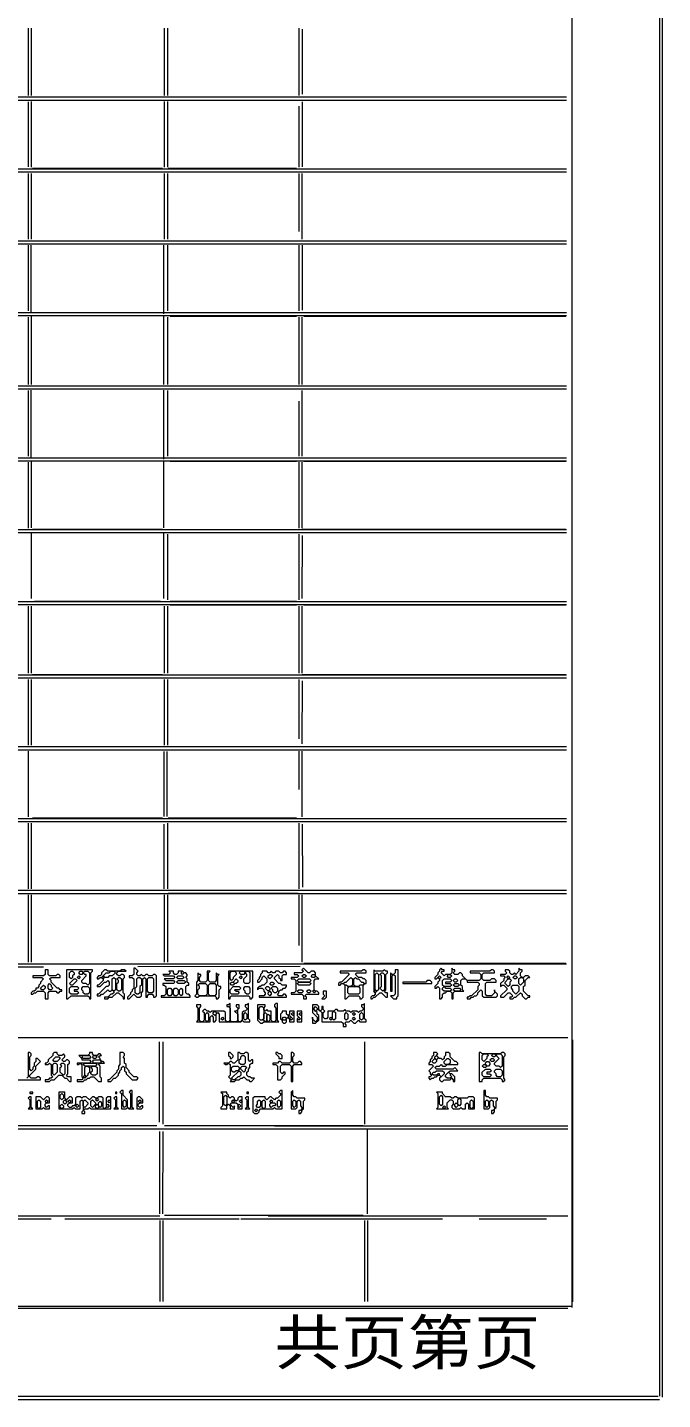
# Model space of a CAD drawing. Extents: x 58 to 1299, y 68 to 1824.
# Drawn here: x 884 to 1299, y 68 to 966 of the extents above; entities that cross this region are included whole.
import ezdxf

# ---------------------------------------------------------------- set-up
doc = ezdxf.new("R2010")
doc.units = 0
for name, color, linetype, lineweight in [('OCR_TEXT', 6, 'Continuous', 0), ('TEXT_FALLBACK_OUTLINE', 2, 'Continuous', 0), ('TRACE_STRAIGHT', 5, 'Continuous', 0)]:
    doc.layers.add(name, color=color, linetype=linetype, lineweight=lineweight)
doc.styles.add('wqy-unicode', font='wqy-unicode.lff')

msp = doc.modelspace()

# ---------------------------------------------------------------- linework, layer by layer
at = {"layer": 'TEXT_FALLBACK_OUTLINE', "color": 2}
for points in [[(895, 349), (895, 346), (894, 345), (887, 345), (887, 344), (893, 344), (894, 343), (892, 341), (892, 340), (891, 339), (891, 338), (890, 337), (889, 337), (889, 336), (888, 335), (887, 335), (886, 334), (886, 333), (887, 333), (888, 334), (889, 334), (890, 335), (894, 335), (895, 334), (895, 330), (897, 330), (897, 334), (898, 335), (902, 335), (903, 334), (904, 334), (905, 335), (906, 335), (906, 336), (905, 336), (904, 337), (903, 337), (899, 341), (899, 342), (898, 343), (899, 344), (905, 344), (905, 345), (904, 346), (903, 346), (902, 345), (898, 345), (897, 346), (897, 349)], [(909, 349), (909, 330), (910, 330), (912, 332), (923, 332), (924, 331), (924, 330), (925, 330), (925, 347), (926, 348), (926, 349)], [(911, 347), (912, 348), (913, 348), (914, 347), (914, 346), (913, 345), (913, 344), (912, 343), (911, 344)], [(914, 343), (915, 343), (916, 342), (913, 339), (912, 339), (911, 340)], [(916, 344), (917, 345), (918, 344), (917, 343)], [(917, 347), (918, 348), (919, 348), (920, 347), (919, 346), (918, 346)], [(920, 347), (921, 348), (923, 348), (924, 347), (924, 340), (923, 339), (922, 340), (920, 340), (919, 341), (919, 342), (922, 345), (922, 346), (921, 346)], [(932, 344), (933, 345), (934, 344), (933, 343)], [(937, 347), (938, 348), (940, 348), (941, 347), (939, 345), (937, 345), (936, 344), (934, 344), (933, 345), (935, 347)], [(939, 343), (940, 344), (941, 343), (941, 336), (940, 335), (939, 336)], [(942, 343), (943, 344), (944, 344), (945, 343), (945, 336), (944, 335), (943, 335), (942, 336), (942, 340), (943, 341), (943, 342)], [(953, 350), (953, 346), (952, 345), (950, 345), (950, 344), (952, 344), (953, 343), (953, 337), (952, 336), (952, 335), (951, 334), (951, 333), (949, 331), (949, 330), (950, 330), (953, 333), (955, 331), (957, 331), (958, 332), (958, 334), (959, 335), (959, 343), (960, 344), (961, 343), (961, 331), (962, 331), (962, 332), (963, 333), (965, 333), (966, 332), (966, 331), (967, 331), (968, 332), (968, 345), (967, 346), (966, 346), (965, 345), (963, 345), (962, 346), (961, 346), (960, 345), (959, 345), (958, 346), (957, 345), (956, 345), (955, 346), (955, 347), (956, 348), (954, 350)], [(955, 343), (956, 344), (957, 344), (958, 343), (958, 339), (957, 338), (957, 334), (956, 333), (955, 333), (954, 334), (954, 337), (955, 338)], [(962, 343), (963, 344), (965, 344), (966, 343), (966, 335), (965, 334), (963, 334), (962, 335)], [(976, 348), (977, 347), (976, 346), (972, 346), (973, 345), (979, 345), (980, 344), (979, 343), (973, 343), (974, 342), (979, 342), (980, 341), (979, 340), (972, 340), (972, 339), (973, 339), (974, 338), (974, 333), (973, 332), (971, 332), (971, 331), (990, 331), (990, 332), (989, 333), (988, 333), (987, 334), (987, 338), (988, 339), (989, 339), (989, 340), (988, 341), (988, 343), (987, 344), (988, 345), (988, 346), (987, 347), (986, 347), (985, 348), (982, 348), (982, 347), (981, 346), (980, 346), (979, 347), (979, 348)], [(981, 344), (982, 345), (985, 345), (986, 344), (985, 343), (982, 343)], [(981, 341), (982, 342), (986, 342), (987, 341), (986, 340), (982, 340)], [(984, 347), (985, 348), (986, 347), (985, 346)], [(1001, 348), (1001, 342), (1000, 341), (997, 341), (996, 342), (996, 344), (997, 345), (997, 346), (996, 346), (995, 347), (995, 342), (994, 341), (994, 333), (993, 332), (994, 331), (995, 331), (996, 332), (1006, 332), (1007, 331), (1007, 330), (1008, 330), (1009, 331), (1009, 336), (1010, 337), (1010, 338), (1009, 338), (1008, 339), (1008, 345), (1009, 346), (1008, 346), (1007, 347), (1007, 342), (1006, 341), (1003, 341), (1002, 342), (1002, 347), (1003, 348)], [(1015, 348), (1015, 330), (1016, 330), (1016, 331), (1017, 332), (1028, 332), (1029, 331), (1029, 330), (1030, 330), (1031, 331), (1031, 348)], [(1016, 347), (1017, 348), (1019, 348), (1020, 347), (1020, 346), (1018, 344), (1018, 343), (1017, 342), (1016, 343)], [(1020, 343), (1021, 342), (1021, 341), (1020, 340), (1019, 340), (1018, 341)], [(1022, 347), (1023, 348), (1025, 348), (1026, 347), (1025, 346), (1023, 346)], [(1022, 344), (1023, 345), (1024, 344), (1023, 343)], [(1026, 347), (1027, 348), (1028, 348), (1029, 347), (1029, 341), (1028, 340), (1026, 340), (1025, 341), (1025, 343), (1027, 345), (1027, 346)], [(1041, 345), (1042, 346), (1043, 346), (1044, 345), (1042, 343), (1041, 344)], [(1064, 350), (1063, 349), (1064, 348), (1063, 347), (1058, 347), (1058, 346), (1060, 346), (1061, 345), (1060, 344), (1056, 344), (1056, 343), (1058, 343), (1059, 342), (1059, 335), (1058, 334), (1056, 334), (1056, 333), (1063, 333), (1064, 332), (1064, 330), (1066, 330), (1066, 331), (1065, 332), (1066, 333), (1074, 333), (1074, 334), (1073, 335), (1072, 335), (1071, 336), (1071, 342), (1072, 343), (1074, 343), (1072, 345), (1072, 347), (1071, 348), (1069, 348), (1068, 347), (1067, 347)], [(1060, 342), (1061, 343), (1068, 343), (1069, 342), (1068, 341), (1061, 341)], [(1063, 345), (1064, 346), (1065, 346), (1066, 345), (1065, 344), (1064, 344)], [(1069, 345), (1070, 346), (1071, 346), (1072, 345), (1071, 344), (1070, 344)], [(1103, 349), (1102, 348), (1088, 348), (1088, 347), (1093, 347), (1094, 346), (1089, 341), (1088, 341), (1087, 340), (1087, 339), (1088, 339), (1089, 340), (1090, 340), (1091, 339), (1091, 330), (1092, 330), (1094, 332), (1100, 332), (1101, 331), (1101, 330), (1102, 330), (1103, 331), (1103, 339), (1104, 340), (1105, 340), (1105, 342), (1104, 343), (1103, 343), (1102, 344), (1100, 344), (1098, 346), (1099, 347), (1105, 347), (1105, 348), (1104, 349)], [(1095, 344), (1096, 343), (1096, 339), (1095, 338), (1093, 338), (1092, 339), (1091, 339), (1090, 340), (1091, 341), (1092, 341)], [(1097, 343), (1098, 344), (1099, 343), (1100, 343), (1102, 341), (1103, 341), (1104, 340), (1103, 339), (1101, 339), (1100, 338), (1098, 338), (1097, 339)], [(1110, 349), (1110, 335), (1111, 334), (1111, 333), (1110, 332), (1109, 332), (1108, 331), (1108, 330), (1109, 330), (1110, 331), (1111, 331), (1114, 334), (1115, 334), (1118, 331), (1119, 331), (1119, 334), (1118, 334), (1117, 335), (1118, 336), (1118, 346), (1119, 347), (1119, 348), (1118, 348), (1117, 349), (1116, 348), (1111, 348)], [(1111, 346), (1112, 347), (1113, 346), (1113, 336), (1112, 335), (1111, 336)], [(1114, 346), (1115, 347), (1116, 347), (1117, 346), (1117, 336), (1116, 335), (1114, 337), (1115, 338), (1115, 345)], [(1124, 349), (1124, 347), (1123, 346), (1122, 346), (1121, 347), (1121, 335), (1122, 335), (1122, 345), (1123, 346), (1124, 345), (1124, 333), (1123, 332), (1121, 332), (1123, 330), (1125, 330), (1125, 331), (1126, 332), (1126, 349)], [(1145, 342), (1144, 341), (1129, 341), (1129, 340), (1148, 340), (1148, 341), (1147, 342)], [(1152, 344), (1153, 345), (1154, 344), (1153, 343)], [(1155, 342), (1156, 343), (1160, 343), (1161, 342), (1160, 341), (1157, 341), (1157, 340), (1160, 340), (1161, 339), (1160, 338), (1156, 338), (1155, 339)], [(1158, 345), (1159, 346), (1160, 346), (1161, 345), (1160, 344), (1159, 344)], [(1162, 342), (1163, 343), (1164, 343), (1165, 342), (1164, 341), (1163, 341)], [(1205, 350), (1205, 348), (1203, 346), (1202, 347), (1201, 346), (1200, 346), (1199, 347), (1199, 348), (1198, 349), (1196, 349), (1196, 348), (1197, 347), (1196, 346), (1193, 346), (1193, 345), (1195, 345), (1196, 344), (1195, 343), (1195, 342), (1193, 340), (1193, 338), (1194, 339), (1195, 339), (1197, 337), (1197, 336), (1193, 332), (1193, 331), (1195, 331), (1198, 334), (1199, 334), (1201, 332), (1200, 331), (1199, 331), (1199, 330), (1201, 330), (1202, 331), (1203, 331), (1206, 334), (1207, 333), (1207, 332), (1209, 330), (1210, 330), (1211, 331), (1212, 331), (1212, 332), (1211, 332), (1208, 335), (1208, 338), (1209, 339), (1209, 342), (1211, 344), (1212, 344), (1211, 345), (1209, 345), (1208, 344), (1207, 344), (1206, 345), (1206, 347), (1207, 348), (1207, 349), (1206, 349)], [(1198, 343), (1199, 343), (1200, 342), (1199, 341), (1199, 339), (1198, 338), (1196, 340), (1196, 341)], [(1197, 344), (1198, 345), (1199, 344), (1198, 343)], [(1201, 344), (1202, 345), (1203, 345), (1204, 344), (1203, 343), (1202, 343)], [(1205, 343), (1206, 344), (1207, 344), (1208, 343), (1208, 341), (1206, 339), (1205, 340)], [(894, 339), (895, 338), (895, 337), (894, 336), (893, 336), (892, 337)], [(897, 339), (898, 340), (899, 339), (899, 338), (900, 337), (899, 336), (898, 336), (897, 337)], [(911, 337), (912, 338), (916, 338), (917, 337), (916, 336), (914, 336), (914, 335), (916, 335), (917, 334), (916, 333), (912, 333), (911, 334)], [(919, 337), (920, 338), (923, 338), (924, 337), (924, 334), (923, 333), (921, 333), (920, 334), (920, 335), (919, 336)], [(975, 336), (976, 337), (977, 337), (978, 336), (978, 333), (977, 332), (976, 332), (975, 333)], [(979, 336), (980, 337), (981, 337), (982, 336), (982, 333), (981, 332), (980, 332), (979, 333)], [(983, 336), (984, 337), (985, 336), (985, 333), (984, 332), (983, 333)], [(995, 339), (996, 340), (1000, 340), (1001, 339), (1001, 333), (1000, 332), (996, 332), (995, 333), (995, 336), (996, 337), (996, 338)], [(1002, 339), (1003, 340), (1006, 340), (1007, 339), (1007, 333), (1006, 332), (1003, 332), (1002, 333)], [(1016, 340), (1017, 341), (1018, 341), (1019, 340), (1018, 339), (1017, 339)], [(1018, 338), (1022, 338), (1023, 337), (1022, 336), (1019, 336), (1020, 335), (1021, 335), (1022, 334), (1021, 333), (1017, 333), (1016, 334), (1016, 336)], [(1025, 337), (1026, 338), (1028, 338), (1029, 337), (1029, 334), (1028, 333), (1027, 333), (1026, 334), (1026, 335), (1025, 336)], [(1039, 337), (1040, 338), (1041, 338), (1042, 337), (1042, 336), (1041, 335)], [(1041, 334), (1042, 335), (1043, 334), (1043, 333), (1042, 332), (1041, 333)], [(1042, 340), (1043, 341), (1044, 341), (1045, 340), (1044, 339), (1043, 339)], [(1043, 337), (1044, 338), (1046, 338), (1047, 337), (1047, 335), (1046, 334), (1045, 334), (1044, 335), (1044, 336)], [(1060, 340), (1061, 341), (1068, 341), (1069, 340), (1068, 339), (1061, 339)], [(1060, 335), (1061, 336), (1063, 336), (1064, 335), (1063, 334), (1061, 334)], [(1066, 335), (1067, 336), (1068, 336), (1069, 335), (1068, 334), (1067, 334)], [(1070, 335), (1071, 336), (1072, 335), (1071, 334)], [(1077, 335), (1077, 333), (1078, 332), (1076, 330), (1078, 330), (1079, 331), (1079, 335)], [(1093, 337), (1094, 338), (1100, 338), (1101, 337), (1101, 334), (1100, 333), (1094, 333), (1093, 334)], [(1110, 335), (1111, 336), (1112, 335), (1111, 334)], [(1155, 337), (1156, 338), (1157, 337), (1160, 337), (1161, 336), (1160, 335), (1156, 335), (1155, 336)], [(1162, 339), (1163, 340), (1165, 340), (1166, 339), (1165, 338), (1163, 338)], [(1162, 336), (1163, 337), (1166, 337), (1167, 336), (1166, 335), (1163, 335)], [(1200, 338), (1201, 339), (1204, 339), (1205, 338), (1205, 335), (1203, 333), (1201, 335), (1201, 336), (1200, 337)], [(1046, 327), (1045, 326), (1045, 325), (1046, 324), (1046, 316), (1045, 315), (1044, 315), (1043, 316), (1043, 322), (1041, 322), (1040, 323), (1039, 322), (1038, 323), (1038, 324), (1039, 325), (1039, 326), (1034, 326), (1034, 316), (1036, 314), (1037, 314), (1038, 315), (1048, 315), (1047, 316), (1047, 327)], [(1035, 324), (1036, 325), (1037, 325), (1038, 324), (1038, 317), (1037, 316), (1036, 316), (1035, 317)], [(1071, 324), (1072, 325), (1073, 324), (1073, 323), (1072, 322), (1071, 323)], [(1000, 320), (1001, 321), (1002, 320), (1002, 316), (1001, 315), (1000, 316)], [(1005, 321), (1006, 322), (1007, 321), (1007, 320), (1006, 319), (1005, 320)], [(1010, 317), (1011, 318), (1012, 317), (1011, 316)], [(1025, 320), (1026, 321), (1027, 320), (1027, 317), (1026, 316), (1025, 317)], [(1038, 320), (1039, 321), (1040, 320), (1040, 316), (1039, 315), (1038, 316)], [(1040, 319), (1041, 320), (1042, 319), (1042, 316), (1041, 315), (1040, 316)], [(1050, 322), (1050, 321), (1049, 320), (1049, 317), (1050, 316), (1050, 315), (1051, 314), (1052, 314), (1053, 315), (1053, 317), (1054, 318), (1055, 317), (1055, 315), (1058, 315), (1058, 322), (1055, 322), (1055, 320), (1054, 319), (1053, 320), (1053, 322)], [(1050, 317), (1051, 318), (1052, 318), (1053, 317), (1052, 316), (1051, 316)], [(1054, 318), (1055, 319), (1056, 318), (1055, 317)], [(1055, 317), (1056, 318), (1057, 317), (1056, 316)], [(1056, 320), (1057, 321), (1058, 320), (1057, 319)], [(1060, 322), (1060, 319), (1061, 318), (1060, 317), (1060, 315), (1063, 315), (1063, 322)], [(1060, 317), (1061, 318), (1062, 317), (1061, 316)], [(1061, 320), (1062, 321), (1063, 320), (1062, 319)], [(1081, 317), (1082, 318), (1083, 317), (1082, 316)], [(1083, 321), (1084, 322), (1085, 321), (1085, 317), (1084, 316), (1083, 317)], [(1091, 320), (1092, 321), (1093, 320), (1093, 317), (1092, 316), (1091, 317)], [(1096, 320), (1097, 321), (1098, 320), (1097, 319)], [(1096, 317), (1097, 318), (1098, 317), (1097, 316)], [(1101, 320), (1102, 321), (1103, 320), (1103, 317), (1102, 316), (1101, 317)], [(901, 295), (900, 294), (900, 293), (897, 290), (897, 289), (896, 288), (895, 288), (895, 287), (897, 287), (898, 288), (899, 287), (899, 280), (900, 279), (899, 278), (898, 278), (897, 277), (895, 277), (895, 276), (898, 276), (899, 277), (901, 277), (904, 280), (906, 280), (908, 278), (909, 278), (911, 276), (912, 276), (912, 279), (910, 279), (909, 280), (910, 281), (910, 287), (911, 288), (911, 289), (910, 290), (909, 290), (908, 289), (907, 289), (906, 290), (908, 292), (908, 293), (907, 294), (906, 293), (904, 293), (903, 294), (903, 295)], [(902, 292), (904, 292), (905, 291), (903, 289), (901, 289), (900, 290)], [(900, 287), (901, 288), (902, 288), (903, 287), (903, 282), (901, 280), (900, 281)], [(905, 287), (906, 288), (907, 288), (908, 287), (908, 281), (907, 280), (905, 282), (905, 285), (906, 286)], [(924, 295), (924, 294), (923, 293), (917, 293), (919, 291), (919, 290), (924, 290), (925, 289), (924, 288), (916, 288), (916, 287), (917, 287), (918, 288), (919, 287), (919, 279), (920, 278), (919, 277), (916, 277), (916, 276), (920, 276), (921, 277), (922, 277), (923, 278), (924, 278), (925, 279), (927, 279), (930, 276), (932, 276), (932, 278), (931, 279), (931, 286), (930, 287), (931, 288), (934, 288), (933, 289), (932, 289), (931, 290), (931, 291), (930, 292), (931, 293), (932, 293), (931, 294), (930, 294), (929, 293), (927, 293), (926, 294), (926, 295)], [(919, 292), (920, 293), (924, 293), (925, 292), (924, 291), (920, 291)], [(920, 287), (921, 288), (928, 288), (929, 287), (928, 286), (921, 286)], [(926, 292), (927, 293), (928, 293), (929, 292), (928, 291), (927, 291)], [(926, 289), (927, 290), (931, 290), (932, 289), (931, 288), (927, 288)], [(944, 295), (944, 287), (943, 286), (943, 284), (942, 283), (942, 282), (937, 277), (936, 277), (936, 276), (938, 276), (940, 278), (941, 278), (943, 280), (943, 281), (944, 282), (944, 283), (945, 284), (945, 285), (946, 286), (947, 285), (947, 283), (948, 282), (948, 281), (952, 277), (955, 277), (956, 278), (955, 279), (953, 279), (950, 282), (950, 283), (948, 285), (948, 287), (947, 288), (947, 291), (946, 292), (947, 293), (947, 294), (946, 295)], [(1021, 295), (1021, 290), (1019, 288), (1018, 288), (1017, 289), (1016, 289), (1015, 288), (1012, 288), (1013, 287), (1014, 287), (1015, 288), (1016, 287), (1016, 280), (1015, 279), (1017, 277), (1016, 276), (1019, 276), (1020, 277), (1022, 277), (1023, 278), (1024, 278), (1025, 279), (1027, 277), (1028, 277), (1029, 276), (1030, 276), (1032, 278), (1030, 278), (1029, 279), (1028, 279), (1027, 280), (1027, 282), (1028, 283), (1028, 284), (1029, 285), (1029, 287), (1030, 288), (1031, 288), (1031, 290), (1030, 290), (1029, 289), (1028, 290), (1028, 294), (1027, 295), (1026, 295), (1025, 294), (1023, 294), (1022, 295)], [(1015, 295), (1015, 293), (1016, 292), (1016, 291), (1017, 291), (1018, 292), (1018, 293), (1016, 295)], [(1023, 292), (1024, 293), (1025, 293), (1026, 292), (1026, 288), (1025, 287), (1023, 287), (1022, 288), (1022, 290), (1023, 291)], [(1056, 295), (1056, 289), (1055, 288), (1050, 288), (1049, 289), (1048, 289), (1047, 288), (1044, 288), (1044, 287), (1046, 287), (1047, 286), (1047, 277), (1049, 277), (1050, 278), (1050, 279), (1052, 281), (1052, 282), (1051, 282), (1050, 281), (1049, 282), (1049, 286), (1050, 287), (1055, 287), (1056, 286), (1056, 276), (1057, 276), (1057, 286), (1058, 287), (1063, 287), (1063, 288), (1062, 289), (1061, 289), (1060, 288), (1058, 288), (1057, 289), (1057, 292), (1058, 293), (1058, 294), (1057, 295)], [(1046, 295), (1046, 294), (1048, 292), (1048, 291), (1050, 291), (1050, 293), (1049, 294), (1048, 294), (1047, 295)], [(1150, 291), (1151, 290), (1151, 289), (1150, 288), (1149, 288), (1148, 289)], [(1150, 292), (1151, 293), (1152, 292), (1152, 291), (1151, 290), (1150, 291)], [(1158, 291), (1159, 291), (1160, 290), (1160, 288), (1159, 287), (1157, 287), (1156, 288), (1156, 289)], [(1179, 295), (1179, 276), (1181, 276), (1181, 277), (1182, 278), (1193, 278), (1194, 277), (1194, 276), (1195, 276), (1196, 277), (1195, 278), (1195, 292), (1196, 293), (1196, 294), (1195, 295), (1194, 295), (1193, 294), (1181, 294), (1180, 295)], [(1181, 293), (1182, 294), (1184, 294), (1185, 293), (1184, 292), (1184, 291), (1182, 289), (1181, 290)], [(1183, 288), (1184, 289), (1185, 289), (1186, 288), (1186, 287), (1185, 286), (1184, 286), (1183, 287)], [(1186, 290), (1187, 291), (1188, 291), (1189, 290), (1188, 289), (1187, 289)], [(1187, 293), (1188, 294), (1189, 294), (1190, 293), (1189, 292), (1188, 292)], [(1190, 293), (1191, 294), (1193, 294), (1194, 293), (1194, 286), (1193, 285), (1192, 286), (1190, 286), (1189, 287), (1189, 288), (1192, 291)], [(920, 279), (921, 280), (922, 279), (921, 278)], [(921, 285), (922, 286), (923, 286), (924, 285), (924, 282), (923, 281), (923, 280), (922, 279), (921, 280)], [(925, 285), (926, 286), (928, 286), (929, 285), (929, 281), (928, 280), (926, 280), (925, 281), (925, 282), (926, 283), (926, 284)], [(1017, 285), (1018, 286), (1021, 286), (1022, 285), (1022, 284), (1021, 283), (1020, 283), (1019, 282), (1018, 282), (1017, 283)], [(1022, 283), (1023, 282), (1023, 280), (1022, 279), (1021, 279), (1019, 277), (1018, 277), (1017, 278)], [(1023, 285), (1024, 286), (1026, 286), (1027, 285), (1026, 284), (1026, 283), (1025, 282), (1023, 284)], [(1150, 282), (1151, 283), (1155, 283), (1156, 282), (1156, 281), (1154, 279), (1153, 280), (1153, 281), (1152, 281), (1151, 280), (1149, 280), (1148, 281), (1149, 282)], [(1159, 282), (1160, 281), (1160, 280), (1161, 279), (1160, 278), (1158, 278), (1157, 279), (1157, 280)], [(1181, 286), (1182, 287), (1183, 287), (1184, 286), (1183, 285), (1182, 285)], [(1183, 284), (1186, 284), (1187, 283), (1186, 282), (1184, 282), (1184, 281), (1186, 281), (1187, 280), (1186, 279), (1182, 279), (1181, 280), (1181, 282)], [(1189, 283), (1190, 284), (1193, 284), (1194, 283), (1194, 280), (1193, 279), (1191, 279), (1190, 280), (1190, 281), (1189, 282)], [(945, 270), (944, 269), (945, 268), (945, 258), (948, 258), (949, 259), (950, 258), (953, 258), (952, 259), (952, 270), (951, 270), (950, 269), (951, 268), (951, 259), (950, 258), (949, 259), (949, 264), (946, 267), (946, 270)], [(1049, 270), (1048, 269), (1049, 268), (1049, 267), (1047, 265), (1046, 265), (1045, 264), (1043, 266), (1042, 266), (1040, 264), (1039, 265), (1039, 266), (1032, 266), (1031, 265), (1031, 256), (1032, 255), (1034, 255), (1035, 256), (1035, 257), (1036, 258), (1044, 258), (1045, 259), (1046, 258), (1050, 258), (1050, 270)], [(1057, 270), (1056, 269), (1056, 258), (1059, 258), (1060, 259), (1060, 263), (1061, 264), (1062, 263), (1062, 260), (1063, 259), (1063, 258), (1062, 257), (1061, 257), (1061, 255), (1062, 255), (1063, 256), (1063, 257), (1064, 258), (1064, 263), (1065, 264), (1065, 265), (1060, 265), (1059, 266), (1058, 266), (1057, 267)], [(1182, 270), (1182, 258), (1185, 258), (1186, 259), (1186, 263), (1187, 264), (1188, 263), (1188, 260), (1189, 259), (1189, 258), (1188, 257), (1187, 257), (1187, 255), (1188, 255), (1189, 256), (1189, 258), (1190, 259), (1190, 263), (1191, 264), (1191, 265), (1186, 265), (1185, 266), (1184, 266), (1183, 267), (1183, 270)], [(885, 266), (884, 265), (885, 264), (885, 259), (884, 258), (887, 258), (886, 259), (886, 266)], [(885, 269), (885, 268), (887, 268), (887, 269)], [(889, 266), (889, 258), (893, 258), (894, 259), (895, 258), (898, 258), (898, 260), (897, 260), (896, 259), (895, 260), (895, 261), (896, 262), (898, 262), (898, 265), (897, 266), (896, 266), (894, 264), (892, 266)], [(890, 263), (891, 264), (892, 263), (892, 259), (891, 258), (890, 259)], [(895, 263), (896, 264), (897, 263), (896, 262)], [(904, 269), (904, 258), (913, 258), (914, 259), (915, 258), (918, 258), (918, 263), (919, 264), (920, 263), (920, 257), (919, 256), (919, 255), (921, 255), (921, 256), (920, 257), (921, 258), (923, 258), (924, 259), (925, 258), (938, 258), (938, 266), (936, 266), (935, 265), (935, 259), (934, 258), (933, 259), (933, 265), (932, 266), (930, 266), (929, 265), (928, 265), (927, 266), (926, 266), (924, 264), (922, 266), (920, 266), (919, 265), (918, 266), (916, 266), (915, 265), (915, 261), (914, 260), (913, 260), (912, 259), (911, 259), (910, 260), (910, 261), (911, 262), (913, 262), (913, 265), (912, 266), (911, 266), (909, 264), (908, 265), (908, 269)], [(905, 267), (906, 268), (907, 267), (907, 265), (906, 264), (905, 265)], [(905, 260), (906, 261), (907, 260), (907, 259), (906, 258), (905, 259)], [(907, 263), (908, 264), (909, 263), (909, 262), (908, 261), (907, 262)], [(910, 263), (911, 264), (912, 263), (911, 262)], [(915, 260), (916, 261), (917, 260), (916, 259)], [(920, 263), (921, 264), (923, 262), (923, 261), (921, 259), (920, 260)], [(925, 263), (926, 264), (928, 262), (928, 261), (926, 259), (925, 260)], [(928, 264), (929, 265), (930, 264), (929, 263)], [(928, 260), (929, 261), (930, 260), (930, 259), (929, 258), (928, 259)], [(930, 262), (931, 263), (932, 262), (932, 260), (931, 259), (930, 260)], [(935, 260), (936, 261), (937, 260), (936, 259)], [(936, 263), (937, 264), (938, 263), (937, 262)], [(941, 266), (940, 265), (941, 264), (941, 259), (940, 258), (943, 258), (942, 259), (942, 266)], [(941, 269), (941, 268), (942, 268), (942, 269)], [(946, 263), (947, 264), (948, 263), (948, 260), (947, 259), (946, 260)], [(956, 266), (955, 265), (955, 258), (958, 258), (959, 259), (959, 260), (958, 260), (957, 259), (956, 260), (956, 261), (957, 262), (959, 262), (959, 264), (957, 266)], [(956, 263), (957, 264), (958, 263), (957, 262)], [(1010, 269), (1011, 268), (1011, 260), (1010, 259), (1010, 258), (1014, 258), (1014, 260), (1015, 261), (1016, 260), (1016, 258), (1019, 258), (1019, 260), (1018, 259), (1016, 261), (1017, 262), (1020, 262), (1021, 261), (1021, 258), (1024, 258), (1024, 266), (1022, 266), (1021, 265), (1021, 264), (1020, 263), (1019, 264), (1019, 265), (1018, 266), (1017, 266), (1016, 265), (1015, 266), (1015, 267), (1014, 268), (1014, 269)], [(1012, 266), (1013, 267), (1014, 266), (1014, 261), (1013, 260), (1012, 261)], [(1017, 263), (1018, 264), (1019, 263), (1018, 262)], [(1021, 260), (1022, 261), (1023, 260), (1022, 259)], [(1022, 263), (1023, 264), (1024, 263), (1023, 262)], [(1027, 266), (1026, 265), (1027, 264), (1027, 259), (1026, 258), (1029, 258), (1028, 259), (1028, 266)], [(1027, 269), (1027, 268), (1028, 268), (1028, 269)], [(1034, 263), (1035, 264), (1036, 263), (1036, 260), (1035, 259), (1034, 259), (1033, 260), (1034, 261)], [(1037, 263), (1038, 264), (1039, 263), (1039, 259), (1038, 258), (1037, 259)], [(1042, 263), (1043, 264), (1044, 263), (1043, 262)], [(1042, 261), (1043, 262), (1045, 262), (1046, 261), (1045, 260), (1044, 260), (1043, 259), (1042, 260)], [(1047, 263), (1048, 264), (1049, 263), (1049, 260), (1048, 259), (1047, 260)], [(1057, 263), (1058, 264), (1059, 263), (1059, 260), (1058, 259), (1057, 260)], [(1151, 269), (1152, 268), (1152, 259), (1151, 258), (1159, 258), (1158, 259), (1158, 262), (1160, 264), (1161, 264), (1162, 263), (1162, 261), (1161, 260), (1161, 259), (1162, 258), (1166, 258), (1167, 259), (1168, 258), (1170, 258), (1170, 261), (1171, 262), (1172, 261), (1172, 258), (1176, 258), (1176, 265), (1175, 266), (1172, 266), (1171, 265), (1165, 265), (1164, 266), (1163, 266), (1162, 265), (1161, 265), (1160, 266), (1157, 266), (1155, 268), (1155, 269)], [(1153, 266), (1154, 267), (1155, 266), (1155, 261), (1154, 260), (1153, 261)], [(1163, 261), (1164, 262), (1165, 261), (1165, 260), (1164, 259), (1163, 260)], [(1165, 264), (1166, 265), (1167, 264), (1167, 261), (1166, 260), (1165, 261)], [(1173, 263), (1174, 264), (1175, 263), (1175, 259), (1174, 258), (1173, 259)], [(1183, 263), (1184, 264), (1185, 263), (1185, 260), (1184, 259), (1183, 260)], [(1032, 257), (1033, 258), (1034, 257), (1033, 256)], [(1155, 259), (1156, 260), (1157, 259), (1156, 258)]]:
    msp.add_lwpolyline(points, close=True, dxfattribs=at)
for points in [[(934, 349), (932, 347), (932, 346), (931, 345), (930, 345), (929, 344), (929, 343), (930, 343), (931, 344), (932, 344), (933, 343), (933, 342), (930, 339), (929, 339), (929, 338), (931, 338), (934, 341), (935, 341), (936, 342), (937, 341), (937, 339), (936, 338), (935, 338), (930, 333), (929, 333), (929, 332), (931, 332), (932, 333), (933, 333), (936, 336), (937, 335), (938, 335), (939, 336), (940, 335), (940, 334), (939, 333), (938, 333), (936, 331), (934, 331), (934, 330), (936, 330), (937, 331), (939, 331), (942, 334), (943, 334), (946, 331), (946, 330), (947, 330), (947, 333), (946, 334), (946, 343), (947, 344), (947, 345), (946, 346), (945, 346), (944, 345), (943, 345), (942, 346), (942, 347), (943, 348), (948, 348), (947, 349), (945, 349), (944, 348)], [(944, 348), (936, 348), (935, 349), (934, 349)], [(1037, 348), (1037, 347), (1036, 346), (1036, 345), (1035, 344), (1035, 343), (1034, 342), (1034, 341), (1035, 341), (1037, 343), (1037, 344), (1038, 345), (1040, 343), (1040, 341), (1038, 339), (1037, 339), (1036, 338), (1035, 338), (1034, 337), (1034, 336), (1035, 337), (1037, 337), (1038, 336), (1038, 335), (1039, 334), (1039, 333), (1038, 332), (1035, 332), (1035, 331), (1053, 331), (1053, 332), (1052, 333), (1051, 333), (1050, 332), (1048, 332), (1047, 333), (1048, 334), (1048, 335), (1049, 336), (1050, 336), (1051, 337), (1052, 337), (1053, 338), (1053, 339), (1050, 339), (1049, 340), (1048, 340), (1045, 343), (1045, 344), (1047, 346), (1048, 345), (1048, 344), (1049, 343), (1049, 342), (1050, 342), (1050, 345), (1051, 346), (1053, 346), (1053, 347), (1052, 348), (1051, 348), (1050, 347), (1049, 347), (1048, 348)], [(1048, 348), (1046, 348), (1045, 347), (1044, 347), (1043, 348), (1042, 347), (1041, 347), (1040, 348), (1037, 348)], [(1154, 350), (1153, 349), (1153, 348), (1152, 347), (1152, 346), (1150, 344), (1150, 343), (1151, 343), (1152, 344), (1153, 343), (1153, 342), (1152, 341), (1152, 340), (1150, 338), (1150, 337), (1151, 337), (1152, 338), (1153, 337), (1153, 330), (1154, 330), (1155, 331), (1155, 333), (1156, 334), (1157, 334), (1158, 335), (1160, 335), (1161, 334), (1161, 330), (1162, 330), (1162, 334), (1163, 335), (1169, 335), (1168, 336), (1168, 338), (1167, 339), (1167, 342), (1168, 343), (1170, 343), (1171, 342), (1171, 341), (1178, 341), (1179, 340), (1179, 339), (1178, 338), (1178, 336), (1174, 332), (1173, 332), (1172, 331), (1171, 331), (1171, 330), (1173, 330), (1174, 331), (1175, 331), (1176, 332), (1177, 332), (1178, 333), (1178, 334), (1180, 336), (1181, 335), (1181, 332), (1182, 331), (1190, 331), (1191, 332), (1191, 333)], [(1191, 333), (1189, 335), (1189, 336), (1189, 334), (1187, 332), (1184, 332), (1183, 333), (1183, 340), (1184, 341), (1190, 341), (1190, 342), (1189, 343), (1187, 343), (1186, 342), (1182, 342), (1181, 343), (1181, 346), (1182, 347), (1189, 347), (1189, 348), (1188, 349), (1187, 349), (1186, 348), (1173, 348), (1173, 347), (1179, 347), (1180, 346), (1180, 343), (1179, 342), (1171, 342), (1168, 345), (1168, 346), (1167, 347), (1166, 347), (1165, 346), (1163, 346), (1162, 347), (1163, 348), (1163, 349), (1162, 349), (1161, 350), (1161, 347), (1160, 346), (1157, 346), (1156, 345), (1154, 347), (1155, 348), (1156, 348), (1156, 349), (1155, 349), (1154, 350)], [(1016, 327), (1015, 326), (1014, 326), (1014, 325), (1015, 325), (1016, 324), (1016, 316), (1015, 315), (1014, 315), (1013, 316), (1013, 321), (1012, 322), (1004, 322), (1003, 321), (1002, 322), (1001, 322), (1000, 323), (999, 323), (998, 322), (999, 321), (999, 316), (998, 315), (997, 315), (996, 316), (996, 324), (997, 325), (997, 326), (994, 326), (994, 325), (995, 324), (995, 316), (994, 315), (1003, 315), (1003, 318), (1004, 319), (1005, 318), (1005, 315), (1006, 315), (1007, 316), (1007, 320), (1008, 321), (1009, 320), (1009, 315), (1023, 315), (1024, 316), (1025, 315), (1029, 315), (1029, 316), (1028, 317), (1028, 327), (1027, 326), (1026, 326), (1026, 325), (1027, 324), (1027, 323), (1026, 322), (1025, 322), (1024, 321), (1024, 316), (1023, 315), (1022, 315), (1021, 316), (1021, 323), (1022, 324)], [(1022, 324), (1022, 326), (1020, 326), (1020, 325), (1021, 324), (1021, 323), (1020, 322), (1019, 322), (1021, 320), (1021, 316), (1020, 315), (1017, 315), (1016, 316), (1016, 327)], [(1104, 327), (1103, 326), (1102, 326), (1102, 325), (1103, 324), (1103, 323), (1102, 322), (1101, 322), (1100, 321), (1099, 322), (1096, 322), (1095, 321), (1094, 322), (1092, 322), (1091, 323), (1090, 322), (1087, 322), (1086, 323), (1085, 323), (1084, 322), (1080, 322), (1080, 318), (1079, 317), (1078, 317), (1077, 318), (1077, 321), (1078, 322), (1077, 323), (1077, 325), (1076, 325), (1076, 323), (1075, 322), (1074, 323), (1074, 325), (1073, 326), (1070, 326), (1070, 321), (1073, 318), (1073, 316), (1072, 315), (1070, 317), (1070, 318), (1070, 314), (1072, 314), (1074, 316), (1074, 319), (1073, 320), (1073, 321), (1072, 322), (1073, 323), (1074, 323), (1076, 321), (1076, 315), (1089, 315), (1090, 314), (1090, 312), (1092, 312), (1092, 313), (1091, 314), (1092, 315), (1094, 315), (1095, 316), (1097, 314), (1098, 314)], [(1098, 314), (1100, 316), (1101, 315), (1105, 315), (1105, 316), (1104, 317), (1104, 327)], [(873, 277), (892, 277), (892, 278), (891, 279), (890, 279), (889, 278), (886, 278), (885, 279), (885, 280), (889, 284), (889, 286), (892, 289), (890, 291), (889, 291), (889, 289), (888, 288), (888, 286), (887, 285), (887, 284), (886, 283), (885, 284), (885, 292), (886, 293), (886, 294), (885, 295), (884, 295), (884, 279), (883, 278)], [(1149, 295), (1149, 293), (1148, 292), (1148, 291), (1147, 290), (1147, 289), (1146, 288), (1146, 287), (1148, 287), (1149, 286), (1146, 283), (1147, 282), (1147, 281), (1148, 280), (1147, 279), (1146, 279), (1146, 278), (1147, 277), (1148, 278), (1149, 278), (1150, 279), (1151, 279), (1152, 280), (1153, 280), (1154, 279), (1153, 278), (1153, 277), (1154, 276), (1155, 276), (1156, 277), (1160, 277), (1161, 278), (1162, 277), (1162, 276), (1163, 276), (1163, 279), (1161, 281), (1160, 281), (1159, 282), (1160, 283), (1165, 283), (1163, 285), (1162, 284), (1151, 284), (1150, 285), (1151, 286), (1153, 286), (1154, 287), (1155, 286), (1157, 286), (1158, 287), (1165, 287), (1165, 288), (1164, 289), (1163, 289), (1160, 292), (1160, 294), (1159, 295), (1157, 295), (1157, 293), (1156, 292), (1156, 291), (1155, 290), (1154, 291)], [(1154, 291), (1153, 291), (1151, 293), (1152, 294), (1151, 295), (1149, 295)]]:
    msp.add_lwpolyline(points, dxfattribs=at)
at = {"layer": 'TRACE_STRAIGHT', "color": 5}
for p, q in [((1297, 1822), (1297, 70)), ((1298.89, 69.38), (1298.89, 1821.88)), ((1239.48, 1764.38), (1239.48, 128.12)), ((884, 965), (884, 921)), ((886, 965), (886, 921)), ((973, 965), (973, 921)), ((975, 965), (975, 921)), ((1061, 965), (1061, 921)), ((1063.28, 964.38), (1063.28, 921.88)), ((208, 920), (1236, 920)), ((208, 918), (1236, 918)), ((883.88, 916.88), (883.93, 874.37)), ((886, 917), (886, 874)), ((888.12, 920.14), (970.62, 920.14)), ((973, 917), (973, 874)), ((975, 917), (975, 874)), ((976.87, 917.84), (1059.38, 917.86)), ((976.88, 920.14), (1059.38, 920.14)), ((1063.28, 916.88), (1063.28, 874.38)), ((1064.38, 920.14), (1235.62, 920.14)), ((1064.38, 917.85), (1235.62, 917.85)), ((1061, 914), (1061, 874)), ((208, 873), (1236, 873)), ((208, 871), (1236, 871)), ((886.88, 873.4), (971.88, 873.4)), ((975.62, 873.39), (1059.38, 873.4)), ((1064.38, 871.11), (1235.62, 871.11)), ((884, 870), (884, 827)), ((886, 870), (886, 827)), ((973, 870), (973, 827)), ((975, 870), (975, 827)), ((1061, 870), (1061, 832)), ((1063, 870), (1063, 827)), ((295, 826), (1236, 826)), ((295, 824), (1236, 824)), ((884, 823), (884, 780)), ((885.97, 779.38), (885.97, 823.12)), ((972.78, 778.12), (972.78, 823.12)), ((975, 823), (975, 780)), ((975.62, 824.03), (1060.62, 824.03)), ((1061, 823), (1061, 780)), ((1063.12, 824.02), (1235.62, 824.02)), ((1063.28, 823.12), (1063.28, 780.62)), ((295, 779), (1236, 779)), ((295, 777), (1236, 777)), ((884, 776), (884, 732)), ((885.97, 776.88), (885.97, 731.88)), ((972.78, 731.88), (972.78, 776.88)), ((975, 776), (975, 732)), ((976.87, 776.71), (1059.38, 776.72)), ((1061, 776), (1061, 732)), ((1063, 776), (1063, 732)), ((1064.38, 776.72), (1235.62, 776.72)), ((295, 731), (1236, 731)), ((295, 729), (1236, 729)), ((884, 728), (884, 685)), ((885.97, 684.38), (885.97, 728.12)), ((972.78, 683.12), (972.78, 728.12)), ((975, 728), (975, 685)), ((975.62, 729.03), (1060.62, 729.03)), ((1063, 728), (1063, 685)), ((1063.12, 729.02), (1235.62, 729.02)), ((1061, 721), (1061, 685)), ((295, 684), (1236, 684)), ((295, 682), (1236, 682)), ((884, 681), (884, 638)), ((885.97, 681.88), (885.97, 638.12)), ((972.78, 638.12), (972.78, 681.88)), ((976.87, 681.71), (1059.38, 681.72)), ((1061, 681), (1061, 638)), ((1063, 681), (1063, 638)), ((1064.38, 681.72), (1235.62, 681.72)), ((208, 637), (1236, 637)), ((208, 635), (1236, 635)), ((885.95, 634.38), (885.99, 591.87)), ((886.88, 637.22), (971.88, 637.22)), ((972.76, 591.87), (972.8, 634.38)), ((975, 634), (975, 591)), ((1061, 634), (1061, 591)), ((1063.12, 637.23), (1235.62, 637.23)), ((1063.27, 591.87), (1063.29, 633.13)), ((208, 590), (1236, 590)), ((208, 588), (1236, 588)), ((884, 587), (884, 543)), ((886, 587), (886, 543)), ((888.12, 590.14), (970.62, 590.14)), ((973, 587), (973, 543)), ((975, 587), (975, 543)), ((976.87, 587.84), (1059.38, 587.86)), ((976.88, 590.14), (1059.38, 590.14)), ((1061, 587), (1061, 543)), ((1063, 587), (1063, 543)), ((1064.38, 587.85), (1235.62, 587.85)), ((208, 542), (1236, 542)), ((208, 540), (1236, 540)), ((884, 539), (884, 496)), ((886, 539), (886, 496)), ((886.88, 542.22), (971.88, 542.22)), ((973, 539), (973, 496)), ((975, 539), (975, 496)), ((1061, 539), (1061, 500)), ((1063.12, 542.23), (1235.62, 542.23)), ((1063.27, 496.87), (1063.29, 538.13)), ((208, 495), (1236, 495)), ((888.12, 495.14), (970.62, 495.14)), ((976.88, 495.14), (1059.38, 495.14)), ((208, 493), (1236, 493)), ((884, 492), (884, 449)), ((972.78, 491.88), (972.78, 449.38)), ((974.82, 449.37), (974.87, 491.88)), ((976.87, 492.84), (1059.38, 492.86)), ((1061, 492), (1061, 467)), ((1063, 492), (1063, 449)), ((1064.38, 492.85), (1235.62, 492.85)), ((208, 448), (1236, 448)), ((208, 446), (1236, 446)), ((884, 445), (884, 402)), ((886, 445), (886, 402)), ((886.88, 448.4), (971.88, 448.4)), ((972.76, 444.38), (972.8, 401.87)), ((975, 445), (975, 402)), ((975.62, 448.39), (1059.38, 448.4)), ((1061, 445), (1061, 402)), ((1063.27, 444.38), (1063.29, 403.12)), ((1064.38, 446.11), (1235.62, 446.11)), ((208, 401), (1236, 401)), ((208, 399), (1236, 399)), ((884, 398), (884, 354)), ((886, 398), (886, 354)), ((973, 398), (973, 354)), ((975, 398), (975, 354)), ((975.62, 399.03), (1060.62, 399.03)), ((1061, 398), (1061, 365)), ((1063, 398), (1063, 354)), ((1063.12, 399.02), (1235.62, 399.02)), ((208, 353), (1236, 353)), ((208, 351), (894, 351)), ((955.63, 351.22), (1061.88, 351.33)), ((1064.38, 353.4), (1235.62, 353.4)), ((208.12, 304.73), (1236.87, 304.73)), ((969.86, 249.38), (969.86, 301.88)), ((972.14, 301.88), (972.14, 248.12)), ((1103.91, 301.88), (1103.91, 248.12)), ((1240.27, 131.87), (1240.29, 303.12)), ((838, 245), (1237, 245)), ((839.38, 247.23), (968.12, 247.23)), ((969.86, 243.12), (969.86, 189.38)), ((972.13, 189.37), (972.16, 243.13)), ((973.12, 247.23), (1103.12, 247.23)), ((1045, 247), (1237, 247)), ((1105.97, 189.38), (1105.97, 244.38)), ((838, 188), (970, 188)), ((843, 186), (899, 186)), ((908, 186), (1022, 186)), ((970, 185), (970, 132)), ((972, 185), (972, 132)), ((973.12, 188.4), (1103.12, 188.4)), ((1023, 186), (1155, 186)), ((1041, 188), (1237, 188)), ((1104, 185), (1104, 132)), ((1106, 185), (1106, 132)), ((1179, 186), (1223, 186)), ((205, 129), (1240, 129)), ((836.87, 127.62), (1236.87, 127.62)), ((984, 129), (1060, 129)), ((1096, 129), (1237, 129)), ((58, 70), (1296, 70)), ((58.12, 67.85), (1296.88, 67.85))]:
    msp.add_line(p, q, dxfattribs=at)

# ---------------------------------------------------------------- texts
at = {"layer": 'OCR_TEXT', "color": 6, "style": 'wqy-unicode', "width": 1.104363}
msp.add_text('共页第页', height=28.86, dxfattribs=at).set_placement((1045.02, 90.8))

doc.saveas('drawing.dxf')
